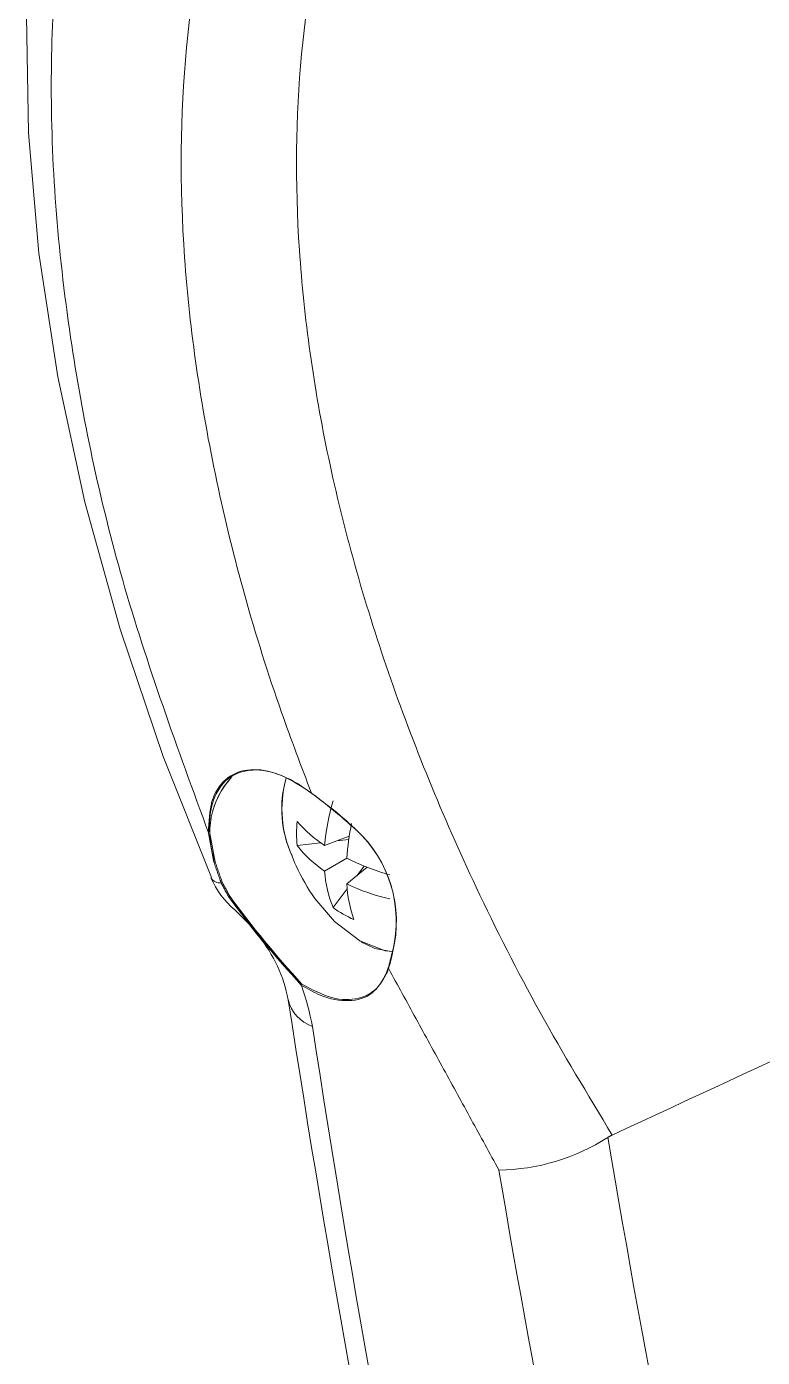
# Model space of a CAD drawing. Extents: x 8 to 113, y 2 to 87.
# Drawn here: x 10.737 to 11.595, y 3.898 to 5.451 of the extents above; entities that cross this region are included whole.
import ezdxf

# ---------------------------------------------------------------- set-up
doc = ezdxf.new("R2010")
doc.units = 0
doc.header["$MEASUREMENT"] = 0
doc.layers.add('OBJECT', color=7, linetype='CONTINUOUS')

msp = doc.modelspace()

# ---------------------------------------------------------------- linework, layer by layer
at = {"layer": 'OBJECT', "linetype": 'Continuous', "lineweight": 15}
for p, q in [((11.113, 4.5063), (11.0843, 4.4955)), ((11.0985, 4.5009), (11.1125, 4.5025)), ((11.1207, 4.5136), (11.1208, 4.5135)), ((11.0523, 4.4954), (11.0797, 4.4987)), ((11.0843, 4.4656), (11.1102, 4.4806)), ((11.122, 4.4603), (11.1304, 4.4715)), ((11.1339, 4.4701), (11.1102, 4.4506)), ((11.0942, 4.423), (11.1107, 4.4451)), ((11.1634, 4.3727), (11.1633, 4.3724))]:
    msp.add_line(p, q, dxfattribs=at)
at = {"layer": 'OBJECT', "linetype": 'Continuous', "lineweight": 15, "flags": 128}
for points in [[(10.9503, 6.1928), (10.9322, 6.1673), (10.8762, 6.068), (10.829, 5.9602), (10.7911, 5.8449), (10.7629, 5.7228), (10.7447, 5.595), (10.7368, 5.4628), (10.739, 5.3267), (10.7511, 5.1862), (10.7731, 5.0422), (10.8047, 4.8958), (10.8459, 4.7478), (10.8961, 4.5994), (10.9524, 4.458)], [(11.0463, 4.4831), (11.0492, 4.4758), (11.051, 4.4718)], [(11.073, 4.4337), (11.0959, 4.407), (11.1254, 4.3842)], [(10.9795, 4.4203), (10.9965, 4.4039), (11.0074, 4.3897)], [(11.1254, 4.3842), (11.155, 4.3728), (11.1601, 4.3721)], [(11.1266, 4.3833), (11.1428, 4.3755), (11.164, 4.3716)], [(11.1637, 4.373), (11.1636, 4.3729), (11.1635, 4.3728), (11.1634, 4.3727), (11.1634, 4.3727)]]:
    msp.add_lwpolyline(points, dxfattribs=at)
at = {"layer": 'OBJECT', "linetype": 'Continuous', "lineweight": 15}
for centre, radius, start, end in [((11.046, 4.5102), 0.0956, 137.2485, 200.7848), ((11.0457, 4.5103), 0.0953, 137.217, 200.6617), ((11.1629, 4.5382), 0.1286, 163.8827, 205.2986), ((11.1704, 4.5382), 0.1358, 165.8071, 203.9456), ((11.3318, 4.4754), 0.2483, 163.1042, 175.3404), ((11.1916, 4.5094), 0.14, 174.2684, 185.7316), ((11.169, 4.6249), 0.1546, 221.0266, 236.7746), ((11.4154, 4.4604), 0.3058, 168.5315, 176.2207), ((11.1265, 4.5083), 0.00786, 134.7241, 137.7056), ((11.1075, 4.5271), 0.0189, 314.5074, 315.8847), ((11.1146, 4.5202), 0.00914, 313.2595, 316.1124), ((11.0229, 4.4073), 0.1449, 346.3333, 47.3355), ((11.0225, 4.4068), 0.1455, 346.1874, 47.3291), ((11.163, 4.5817), 0.1403, 217.9551, 235.8754), ((10.9555, 4.4781), 0.00177, 255.897, 305.7709), ((10.9556, 4.4778), 0.00178, 256.1593, 305.3191), ((11.2523, 4.5626), 0.2208, 204.276, 215.7186), ((11.2482, 4.7614), 0.3129, 243.8367, 253.6678), ((11.0437, 4.4972), 0.1, 203.1474, 230.057), ((10.9627, 4.4647), 0.0129, 212.2322, 274.1945), ((11.2243, 4.4757), 0.1404, 184.1279, 202.0458), ((10.9637, 4.4543), 0.00245, 269.5512, 304.9574), ((11.2165, 4.675), 0.2483, 244.6616, 256.8984), ((11.2646, 4.4593), 0.1547, 183.2289, 198.9756), ((10.9718, 4.4381), 0.00238, 280.8197, 317.0187), ((12.0536, 5.2364), 1.3454, 216.5151, 222.2098), ((11.9878, 5.1813), 1.2583, 216.2928, 222.3469), ((11.1759, 4.5366), 0.1399, 234.268, 245.7374), ((10.8819, 4.2867), 0.1624, 10.2695, 39.3624), ((11.0734, 4.384), 0.091, 336.1483, 353.0819), ((11.0732, 4.384), 0.0911, 336.4399, 352.8878), ((11.1641, 4.3727), 0.000646, 176.5468, 247.951), ((11.164, 4.3724), 0.000646, 175.9386, 247.6832), ((11.1591, 4.3528), 0.000668, 122.3933, 233.869), ((11.0843, 4.3258), 0.0436, 193.1485, 251.0629), ((28.1155, 6.9345), 17.2733, 188.72082, 191.80458), ((28.0826, 6.8843), 17.21, 188.68848, 191.78219), ((11.2843, 4.3583), 0.2414, 270.7527, 302.6467), ((25.6528, 6.5414), 14.4368, 189.51415, 192.7394), ((25.5871, 6.5327), 14.5022, 189.58875, 192.70786)]:
    msp.add_arc(centre, radius, start, end, dxfattribs=at)
msp.add_ellipse((11.7638, 5.2313), major_axis=(10.5578, 4.9562), ratio=0.070939, start_param=4.646524, end_param=4.6979, dxfattribs=at)
for points, knots in [([(10.9489, 6.0838), (10.9142, 6.0214), (10.8441, 5.8952), (10.7931, 5.7013), (10.7701, 5.5301), (10.7637, 5.3893), (10.7689, 5.2419), (10.791, 5.0479), (10.8417, 4.8032), (10.9129, 4.6087), (10.9489, 4.5103)], [0, 0, 0, 0, 0.158308, 0.320393, 0.4075, 0.494607, 0.584228, 0.67385, 0.834938, 1, 1, 1, 1]), ([(11.4111, 6.064), (11.365, 6.0298), (11.273, 5.9616), (11.1672, 5.8126), (11.0917, 5.6321), (11.0512, 5.4226), (11.0489, 5.1923), (11.0829, 4.9486), (11.1533, 4.6974), (11.2424, 4.48), (11.3338, 4.2999), (11.3911, 4.2052), (11.4197, 4.1578)], [0, 0, 0, 0, 0.106943, 0.213881, 0.324028, 0.434172, 0.543513, 0.652855, 0.761837, 0.870824, 0.935412, 1, 1, 1, 1]), ([(11.0689, 4.5566), (11.057, 4.588), (11.0111, 4.7095), (10.9526, 4.9214), (10.9143, 5.1835), (10.9168, 5.4299), (10.9531, 5.6257), (11.0066, 5.7768), (11.0481, 5.8499), (11.0689, 5.8865)], [0, 0, 0, 0, 0.062217, 0.241055, 0.419891, 0.59818, 0.776471, 0.888235, 1, 1, 1, 1]), ([(10.9489, 4.5103), (10.9494, 4.5231), (10.9504, 4.5488), (10.9671, 4.5743), (10.993, 4.5861), (11.0261, 4.5823), (11.0527, 4.5687), (11.0667, 4.5582), (11.0689, 4.5566)], [0, 0, 0, 0, 0.19324, 0.386487, 0.579566, 0.772391, 0.965025, 1, 1, 1, 1]), ([(11.0694, 4.5563), (11.0575, 4.5642), (11.0335, 4.5801), (10.9997, 4.5859), (10.9723, 4.5773), (10.9544, 4.554), (10.9497, 4.5285), (10.9502, 4.5128), (10.9503, 4.5103)], [0, 0, 0, 0, 0.192566, 0.38513, 0.577737, 0.770506, 0.963514, 1, 1, 1, 1]), ([(11.0689, 4.5566), (11.0819, 4.5469), (11.0995, 4.5338), (11.1166, 4.5181), (11.121, 4.5139)], [0, 0, 0, 0, 0.736892, 1, 1, 1, 1]), ([(11.121, 4.5139), (11.1082, 4.525), (11.0907, 4.5403), (11.074, 4.5529), (11.0694, 4.5563)], [0, 0, 0, 0, 0.728741, 1, 1, 1, 1]), ([(11.0578, 4.3337), (11.0697, 4.3275), (11.0935, 4.315), (11.1249, 4.3151), (11.1461, 4.327), (11.1537, 4.3416), (11.1566, 4.3472)], [0, 0, 0, 0, 0.275405, 0.550801, 0.826444, 1, 1, 1, 1]), ([(11.1565, 4.346), (11.1515, 4.3374), (11.1413, 4.3202), (11.1134, 4.3122), (11.0839, 4.3174), (11.0645, 4.3283), (11.057, 4.3325)], [0, 0, 0, 0, 0.276322, 0.552658, 0.828642, 1, 1, 1, 1]), ([(11.057, 4.3325), (11.0571, 4.3323), (11.0634, 4.316), (11.0668, 4.3002), (11.0701, 4.2845)], [0, 0, 0, 0, 0.008019, 1, 1, 1, 1])]:
    msp.add_open_spline(points, degree=3, knots=knots, dxfattribs=at)
for points in [[(10.9551, 4.4764), (10.9489, 4.5103)], [(10.9503, 4.5103), (10.9565, 4.4767)], [(11.1212, 4.5138), (11.121, 4.5139)], [(10.9551, 4.4764), (10.9552, 4.476)], [(10.9637, 4.4518), (10.9552, 4.476)], [(10.9566, 4.4763), (10.9565, 4.4767)], [(10.9566, 4.4763), (10.9651, 4.4523)], [(10.9723, 4.4358), (10.9637, 4.4518)], [(10.9651, 4.4523), (10.9736, 4.4365)], [(11.1638, 4.3718), (11.1587, 4.3523)], [(11.1588, 4.3534), (11.1636, 4.3727)], [(11.1638, 4.3718), (11.1638, 4.3721)], [(11.1565, 4.346), (11.1567, 4.3464)], [(11.1567, 4.3476), (11.1585, 4.3527)], [(11.1587, 4.3523), (11.1567, 4.3464)], [(11.2875, 4.117), (11.1587, 4.3523)], [(11.4197, 4.1578), (11.4145, 4.1551)]]:
    msp.add_open_spline(points, degree=1, dxfattribs=at)

doc.saveas('drawing.dxf')
